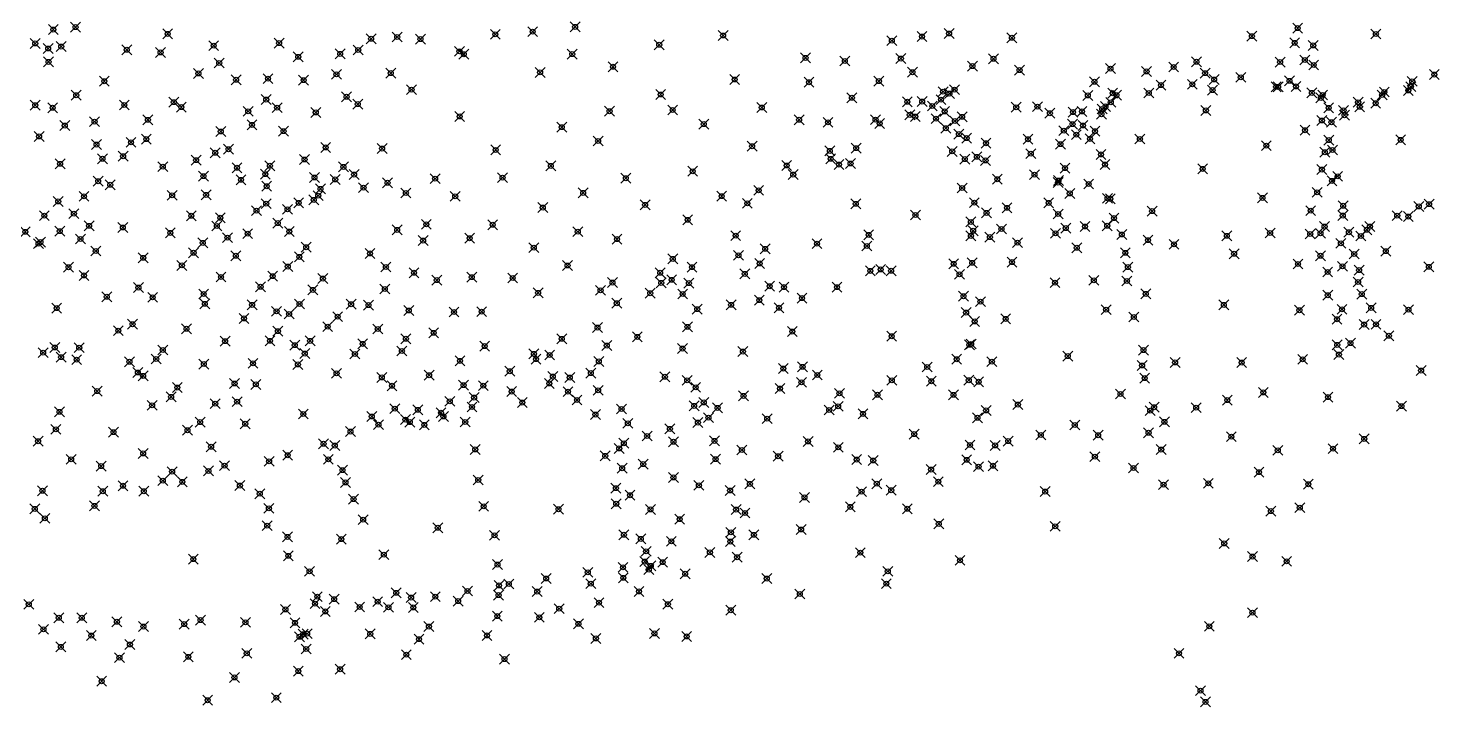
# Model space of a CAD drawing. Header units: millimetres. Extents: x 476859 to 479474, y 2367368 to 2370543.
# Drawn here: x 477952 to 478521, y 2367443 to 2367718 of the extents above; entities that cross this region are included whole.
import ezdxf

# ---------------------------------------------------------------- set-up
doc = ezdxf.new("R2010")
doc.units = ezdxf.units.MM
doc.header["$PDMODE"] = 35
doc.header["$PDSIZE"] = 2

msp = doc.modelspace()

# ---------------------------------------------------------------- linework, layer by layer
for p in [(477962.602, 2367717.059, 10.449), (477971.58, 2367718.052, 10.068), (478008.81, 2367715.303, 9.612), (478091.056, 2367713.341, 6.046), (478101.619, 2367714.053, 6.183), (478111.007, 2367713.224, 6.314), (478141.259, 2367715.14, 5.449), (478156.367, 2367716.214, 5.52), (478173.52, 2367718.136, 5.59), (478233.355, 2367714.678, 9.798), (478313.775, 2367714.228, 7.901), (478324.697, 2367715.473, 7.895), (478350.106, 2367713.743, 7.445), (478447.106, 2367714.405, 6.597), (478465.601, 2367717.663, 7.02), (478497.25, 2367715.279, 4.9), (477955.273, 2367711.462, 10.49), (477960.525, 2367709.426, 10.473), (477965.79, 2367710.205, 10.656), (477992.279, 2367708.91, 9.627), (478005.965, 2367707.823, 8.865), (478027.433, 2367710.559, 7.552), (478053.875, 2367711.612, 6.352), (478078.552, 2367707.25, 6.507), (478085.866, 2367708.822, 6.31), (478126.771, 2367708.292, 6.1), (478172.357, 2367707.154, 7.42), (478207.52, 2367710.934, 8.006), (478301.57, 2367712.587, 8.217), (478464.408, 2367711.677, 6.489), (478471.927, 2367710.642, 6.917), (477960.683, 2367703.999, 10.68), (478029.663, 2367703.569, 7.992), (478061.621, 2367706.056, 6.596), (478128.537, 2367707.102, 6.159), (478188.843, 2367702.038, 8.299), (478266.676, 2367705.608, 9.84), (478282.566, 2367704.359, 8.946), (478305.216, 2367705.343, 8.124), (478334.132, 2367702.323, 7.716), (478342.654, 2367705.277, 7.298), (478415.484, 2367701.937, 5.849), (478424.715, 2367704.05, 6.449), (478458.531, 2367703.941, 6.655), (478468.512, 2367704.787, 7.06), (478472.096, 2367702.769, 7.03), (477983.206, 2367696.191, 10.518), (478021.249, 2367699.329, 8.852), (478036.486, 2367696.772, 7.902), (478049.367, 2367697.242, 7.679), (478063.778, 2367696.618, 6.81), (478077.035, 2367698.966, 6.484), (478098.998, 2367699.468, 6.775), (478159.382, 2367699.766, 8.777), (478238.035, 2367696.899, 10.241), (478268.064, 2367695.774, 9.325), (478296.35, 2367696.258, 7.91), (478309.888, 2367699.83, 7.88), (478353.214, 2367700.679, 7.036), (478383.461, 2367695.968, 6.248), (478389.953, 2367701.289, 6.078), (478404.526, 2367700.154, 5.614), (478428.208, 2367699.453, 5.847), (478431.874, 2367696.888, 6.102), (478442.624, 2367697.752, 6.513), (478462.326, 2367696.347, 6.47), (478511.944, 2367696.141, 6.917), (478520.87, 2367698.876, 7.287), (477971.846, 2367690.517, 11.55), (478107.409, 2367692.796, 7.843), (478208.128, 2367690.824, 10.958), (478322.27, 2367691.959, 7.975), (478324.87, 2367691.215, 8.079), (478326.942, 2367692.774, 7.794), (478380.794, 2367690.464, 6.3), (478390.843, 2367691.347, 6.44), (478392.356, 2367690.547, 5.619), (478405.442, 2367691.433, 5.66), (478410.354, 2367694.618, 6.096), (478423.054, 2367694.953, 5.71), (478431.209, 2367692.616, 6.019), (478456.902, 2367693.958, 7.24), (478457.719, 2367693.908, 7.039), (478464.952, 2367694.075, 6.045), (478471.38, 2367691.486, 7.11), (478475.707, 2367690.634, 6.917), (478499.745, 2367690.637, 7.245), (478500.651, 2367691.825, 6.917), (478510.365, 2367692.488, 6.556), (478511.398, 2367693.986, 7.327), (477955.299, 2367686.498, 11.424), (477962.313, 2367685.454, 11.865), (477991.284, 2367686.597, 9.79), (478011.287, 2367687.73, 8.766), (478014.362, 2367685.746, 8.692), (478048.685, 2367688.774, 7.858), (478053.076, 2367685.528, 8.652), (478081.158, 2367689.916, 7.651), (478085.682, 2367686.957, 7.645), (478212.95, 2367684.573, 10.43), (478248.992, 2367685.58, 9.476), (478285.412, 2367689.517, 8.25), (478307.834, 2367687.884, 7.683), (478313.833, 2367687.959, 7.748), (478317.915, 2367686.164, 7.235), (478321.431, 2367688.752, 6.599), (478351.863, 2367685.666, 7.389), (478360.42, 2367685.934, 7.054), (478386.604, 2367684.954, 6.52), (478387.947, 2367686, 6.527), (478390.074, 2367687.669, 6.333), (478428.526, 2367684.409, 4.88), (478475.018, 2367689.448, 7.08), (478478.154, 2367685.439, 7.184), (478484.167, 2367684.434, 7.245), (478490.112, 2367687.686, 6.917), (478490.7, 2367685.852, 7.189), (478497.153, 2367687.299, 6.556), (477979.287, 2367679.853, 10.954), (478000.817, 2367680.584, 9.746), (478041.403, 2367684.042, 8.445), (478068.68, 2367683.603, 7.404), (478126.877, 2367681.963, 9.86), (478187.468, 2367684.074, 10.462), (478225.551, 2367678.854, 9.754), (478264.087, 2367680.619, 8.36), (478275.749, 2367679.584, 7.943), (478294.982, 2367680.645, 7.792), (478296.649, 2367679.157, 7.715), (478308.824, 2367682.584, 7.302), (478311.068, 2367681.905, 7.742), (478319.409, 2367681.071, 6.987), (478322.906, 2367683.998, 8.27), (478327.042, 2367680.103, 8.073), (478329.999, 2367681.805, 7.868), (478365.463, 2367683.259, 6.351), (478374.617, 2367678.841, 6.509), (478374.799, 2367683.727, 6.558), (478378.459, 2367683.994, 6.595), (478386.313, 2367682.857, 7.339), (478475.432, 2367680.332, 7.28), (478479.278, 2367679.619, 7.276), (478484.571, 2367682.449, 6.556), (477956.832, 2367673.877, 12.437), (477967.207, 2367678.262, 11.841), (478030.293, 2367675.89, 8.648), (478042.932, 2367678.563, 9.053), (478055.672, 2367676.013, 8.741), (478168.122, 2367677.634, 10.823), (478323.385, 2367677.207, 7.037), (478328.672, 2367674.817, 7.571), (478331.796, 2367673.2, 7.369), (478371.092, 2367676.221, 7.548), (478376.153, 2367674.619, 6.554), (478378.854, 2367678.303, 5.847), (478383.685, 2367675.98, 6.328), (478468.597, 2367676.375, 5.88), (477980.05, 2367670.608, 11.2), (477994.019, 2367671.5, 10.55), (478000.179, 2367672.814, 10.179), (478033.406, 2367668.71, 9.243), (478072.685, 2367669.439, 9.244), (478095.519, 2367668.984, 10.78), (478141.394, 2367668.426, 12.172), (478182.818, 2367672.051, 10.21), (478245.086, 2367669.923, 8.46), (478276.494, 2367668.026, 7.689), (478287.147, 2367669.148, 7.182), (478325.97, 2367667.845, 7.38), (478339.63, 2367671.14, 6.781), (478356.603, 2367672.749, 6.232), (478369.729, 2367670.768, 6.68), (478381.678, 2367672.9, 6.651), (478401.858, 2367672.842, 4.86), (478452.964, 2367670.16, 4.78), (478476.602, 2367667.493, 7.378), (478478.199, 2367672.414, 7.265), (478479.704, 2367668.415, 6.556), (478507.241, 2367672.491, 4.88), (477965.329, 2367662.818, 12.731), (477982.452, 2367664.872, 11.303), (477990.813, 2367665.877, 10.78), (478006.837, 2367661.653, 10.426), (478020.325, 2367664.305, 10.441), (478028.063, 2367667.284, 9.281), (478050.152, 2367662.019, 9.582), (478064.158, 2367664.571, 9.773), (478163.717, 2367661.993, 10.48), (478259.066, 2367662.138, 7.601), (478276.839, 2367664.827, 7.247), (478280.21, 2367662.516, 6.369), (478284.873, 2367662.948, 7.169), (478331.078, 2367664.727, 7.35), (478335.926, 2367665.65, 6.607), (478339.457, 2367664.192, 6.352), (478357.728, 2367666.923, 6.49), (478386.129, 2367666.611, 6.241), (478387.72, 2367662.504, 6.24), (478023.276, 2367657.823, 10.57), (478036.839, 2367661.242, 9.489), (478038.467, 2367656.353, 9.846), (478048.303, 2367658.643, 9.692), (478068.172, 2367657.285, 11.488), (478076.554, 2367656.515, 12.067), (478079.857, 2367661.559, 12.193), (478084.19, 2367658.493, 11.859), (478116.93, 2367656.814, 12.599), (478144.203, 2367657.22, 10.52), (478194.036, 2367657.013, 9.47), (478221.055, 2367659.806, 8.67), (478261.72, 2367658.464, 7.19), (478344.202, 2367656.605, 5.801), (478359.238, 2367658.42, 5.75), (478368.938, 2367656.074, 5.724), (478371.568, 2367661.096, 5.722), (478427.205, 2367660.781, 4.88), (478475.427, 2367660.514, 5.84), (478481.795, 2367657.746, 6.556), (477980.729, 2367655.782, 11.897), (477985.595, 2367654.357, 11.815), (478024.355, 2367650.276, 10.79), (478048.852, 2367653.748, 10.736), (478070.612, 2367652.691, 12.307), (478088, 2367653.196, 11.77), (478097.701, 2367655.17, 12.926), (478105.113, 2367651.039, 12.728), (478176.792, 2367651.055, 9.14), (478247.718, 2367652.093, 7.182), (478330.003, 2367653.058, 7.48), (478368.786, 2367655.257, 5.417), (478373.5, 2367650.869, 5.671), (478381.121, 2367654.654, 5.58), (478473.505, 2367651.281, 5.79), (478479.479, 2367655.917, 7.13), (477964.581, 2367647.607, 13.57), (477975.004, 2367649.689, 13.04), (478010.648, 2367650.084, 12.027), (478048.671, 2367646.733, 11.349), (478061.768, 2367647.028, 12.034), (478067.868, 2367648.236, 12.413), (478069.698, 2367649.964, 12.418), (478125.058, 2367649.681, 10.76), (478160.447, 2367645.128, 9.497), (478201.817, 2367646.229, 7.98), (478232.785, 2367649.749, 7.157), (478243.17, 2367646.838, 7.174), (478286.984, 2367646.662, 6.702), (478334.928, 2367647.107, 7.25), (478348.108, 2367645.041, 4.235), (478364.956, 2367647.022, 4.24), (478388.767, 2367648.865, 5.399), (478389.886, 2367648.688, 6.216), (478451.402, 2367649.049, 4.83), (478484.007, 2367645.875, 6.556), (478514.565, 2367645.618, 6.556), (478518.75, 2367646.518, 7.198), (477958.965, 2367641.859, 13.657), (477970.917, 2367642.695, 13.076), (478018.37, 2367641.835, 11.089), (478030.103, 2367641.022, 11.995), (478044.738, 2367643.907, 12.067), (478057.257, 2367644.445, 12.034), (478219.04, 2367640.189, 7.23), (478311.094, 2367642.141, 4.38), (478333.49, 2367639.334, 6.98), (478339.85, 2367642.98, 7.127), (478368.803, 2367642.542, 6.004), (478391.383, 2367640.9, 6.303), (478406.774, 2367643.708, 4.83), (478470.879, 2367643.888, 7.276), (478483.847, 2367641.902, 7.158), (478505.871, 2367641.89, 6.556), (478510.37, 2367641.507, 7.22), (477951.29, 2367635.33, 14.429), (477965.201, 2367635.619, 13.755), (477977.048, 2367637.771, 13.517), (477990.697, 2367637.099, 13.27), (478009.91, 2367634.897, 12.417), (478028.693, 2367637.68, 11.916), (478041.166, 2367634.596, 11.555), (478053.34, 2367638.854, 12.016), (478058.017, 2367635.464, 11.875), (478101.595, 2367636.103, 11.33), (478113.396, 2367638.352, 12.061), (478140.214, 2367638.206, 10.202), (478174.603, 2367635.389, 7.34), (478238.437, 2367633.806, 6.665), (478292.208, 2367634.112, 6.861), (478333.541, 2367633.682, 6.18), (478334.438, 2367635.782, 6.737), (478345.859, 2367636.472, 6.062), (478367.73, 2367634.726, 6.41), (478371.86, 2367636.857, 7.314), (478379.644, 2367637.491, 6.37), (478388.651, 2367637.807, 4.93), (478394.55, 2367634.264, 6.377), (478436.987, 2367633.727, 7.249), (478454.468, 2367634.887, 5.55), (478470.71, 2367634.471, 6.454), (478474.848, 2367634.731, 5.89), (478476.513, 2367637.459, 5.705), (478486.336, 2367635.168, 7.189), (478491.198, 2367633.641, 7.296), (478493.606, 2367636.158, 7.155), (478494.832, 2367637.458, 6.556), (477956.648, 2367630.578, 13.991), (477957.403, 2367631.198, 14.138), (477973.571, 2367632.455, 13.724), (477979.757, 2367627.575, 12.254), (478023.012, 2367630.876, 11.74), (478032.995, 2367632.979, 10.88), (478064.816, 2367629.106, 11.666), (478112.092, 2367631.795, 11.19), (478130.903, 2367632.77, 10.51), (478156.829, 2367628.929, 8.41), (478190.449, 2367632.411, 7.3), (478250.366, 2367628.461, 6.862), (478271.321, 2367630.543, 4.34), (478291.448, 2367629.634, 6.511), (478341.195, 2367633.199, 7.353), (478352.381, 2367630.96, 6.47), (478376.321, 2367628.906, 4.98), (478405.12, 2367631.977, 7.224), (478415.645, 2367630.303, 5.57), (478483.106, 2367630.696, 6.18), (478501.263, 2367627.521, 5.19), (477998.956, 2367624.842, 11.44), (478019.302, 2367626.891, 11.66), (478036.371, 2367625.661, 10.919), (478062.067, 2367625.206, 11.675), (478090.606, 2367626.616, 11.206), (478213.01, 2367624.393, 7.142), (478239.55, 2367625.845, 6.57), (478248.145, 2367622.569, 6.543), (478326.548, 2367622.403, 6.511), (478334.047, 2367622.821, 6.379), (478350.156, 2367623.11, 4.92), (478395.972, 2367626.855, 6.454), (478439.926, 2367626.493, 3.74), (478465.768, 2367622.355, 3.75), (478474.823, 2367625.688, 5.49), (478488.483, 2367626.388, 7.051), (477968.729, 2367621.051, 13.344), (477975.012, 2367617.72, 12.747), (478014.561, 2367621.783, 11.55), (478030.39, 2367617.075, 10.87), (478051.258, 2367617.429, 11.22), (478057.373, 2367621.319, 11.332), (478071.566, 2367616.463, 11.449), (478097.046, 2367621.12, 10.68), (478108.399, 2367618.796, 10.15), (478131.747, 2367617.017, 9.649), (478148.303, 2367616.692, 6.592), (478170.483, 2367621.732, 6.98), (478207.917, 2367618.795, 6.89), (478220.767, 2367621.06, 6.782), (478242.126, 2367618.337, 4.64), (478292.878, 2367619.552, 6.745), (478297.029, 2367620.134, 6.713), (478301.274, 2367619.593, 6.572), (478328.927, 2367618.184, 6.456), (478396.978, 2367621.108, 6.486), (478477.739, 2367619.099, 5.78), (478483.739, 2367621.393, 5.28), (478490.455, 2367619.882, 7.17), (478518.639, 2367621.199, 4.88), (477996.989, 2367612.805, 11.4), (478046.388, 2367613.131, 11.01), (478067.531, 2367611.875, 11.29), (478096.605, 2367612.235, 10.389), (478117.599, 2367615.821, 10.04), (478158.581, 2367610.679, 6.811), (478183.829, 2367611.699, 7.054), (478188.653, 2367614.833, 6.881), (478203.894, 2367610.529, 5.27), (478208.347, 2367614.718, 5.203), (478212.575, 2367615.95, 6.775), (478219.517, 2367614.609, 4.872), (478252.19, 2367613.375, 6.63), (478257.981, 2367612.996, 6.761), (478279.406, 2367612.974, 6.731), (478367.507, 2367614.783, 4.8), (478383.219, 2367615.748, 4.833), (478396.6, 2367615.481, 6.48), (478490.041, 2367615.051, 6.898), (477984.21, 2367609.1, 11.889), (478002.74, 2367608.886, 11.35), (478023.361, 2367610.215, 10.593), (478023.837, 2367606.253, 10.771), (478042.937, 2367605.81, 10.82), (478062.126, 2367606.176, 11.11), (478082.964, 2367606.069, 11.126), (478090.003, 2367605.734, 11.015), (478190.361, 2367606.476, 5.25), (478217.024, 2367610.225, 6.889), (478236.603, 2367605.85, 4.61), (478247.984, 2367607.727, 4.68), (478265.229, 2367608.58, 6.7), (478330.542, 2367609.325, 6.456), (478337.375, 2367607.122, 6.494), (478404.201, 2367610.263, 3.76), (478435.766, 2367605.798, 3.6), (478477.799, 2367609.717, 5.66), (478491.533, 2367610.185, 7.326), (477963.951, 2367604.509, 12.965), (478039.7, 2367600.357, 10.77), (478052.841, 2367603.237, 13.952), (478057.9, 2367602.137, 11.08), (478077.538, 2367601.071, 10.79), (478106.276, 2367603.554, 10.419), (478124.57, 2367602.932, 9.74), (478135.755, 2367603.088, 9.61), (478222.903, 2367604.083, 4.67), (478255.959, 2367604.662, 6.67), (478331.585, 2367602.703, 6.33), (478335.054, 2367599.146, 6.24), (478347.571, 2367600.144, 4.77), (478388.168, 2367603.878, 4.76), (478399.383, 2367600.946, 6.57), (478466.316, 2367603.672, 3.76), (478481.525, 2367600.031, 5.818), (478483.541, 2367604.014, 4.87), (478495.333, 2367604.591, 7.24), (478510.43, 2367603.901, 4.77), (477988.862, 2367595.411, 11.432), (477994.635, 2367598.017, 11.177), (478016.442, 2367596.17, 10.81), (478053.4, 2367595.202, 10.418), (478073.513, 2367597.009, 10.68), (478093.742, 2367596.087, 10.707), (478116.335, 2367594.523, 9.933), (478182.572, 2367596.643, 7.029), (478218.937, 2367596.944, 6.925), (478261.323, 2367595.052, 6.538), (478492.466, 2367597.88, 6.919), (478497.285, 2367597.944, 7.174), (477963.176, 2367588.596, 12.459), (477973.089, 2367588.518, 12.096), (478032.029, 2367591.16, 10.45), (478050.183, 2367591.303, 10.81), (478060.196, 2367589.541, 10.162), (478066.398, 2367591.283, 10.373), (478087.644, 2367590.065, 10.55), (478105.114, 2367592.128, 10.193), (478136.947, 2367589.185, 9.239), (478168.127, 2367592.1, 7.08), (478186.322, 2367589.395, 5.232), (478198.698, 2367592.885, 5.23), (478216.971, 2367588.177, 6.715), (478301.498, 2367593.147, 4.24), (478332.922, 2367589.674, 5.751), (478333.637, 2367590.003, 6.118), (478481.606, 2367589.653, 5.693), (478486.987, 2367590.364, 4.451), (478502.499, 2367593.333, 7.299), (477958.485, 2367586.53, 12.611), (477965.756, 2367584.706, 11.688), (477972.026, 2367583.686, 12.291), (477993.368, 2367582.855, 11.181), (478004.197, 2367583.952, 10.982), (478006.823, 2367587.588, 10.871), (478043.338, 2367582.192, 10.68), (478064.244, 2367586.168, 10.13), (478084.519, 2367585.996, 10.34), (478103.497, 2367587.183, 10.041), (478126.997, 2367583.183, 9.67), (478156.887, 2367586.003, 9.036), (478157.722, 2367583.883, 8.769), (478163.233, 2367585.553, 7.931), (478183.129, 2367582.992, 6.972), (478241.354, 2367586.97, 4.6), (478327.774, 2367583.87, 6.232), (478342.004, 2367582.87, 6.24), (478372.692, 2367585.142, 4.5), (478403.308, 2367587.571, 6.66), (478416.084, 2367582.558, 3.75), (478442.983, 2367582.504, 3.64), (478467.639, 2367583.832, 3.75), (478482.275, 2367585.761, 4.599), (477996.752, 2367578.503, 10.896), (477998.886, 2367577.114, 11.118), (478023.452, 2367581.916, 10.33), (478061.471, 2367581.766, 10.212), (478077.102, 2367578.148, 10.181), (478095.407, 2367576.519, 9.941), (478114.499, 2367577.384, 9.001), (478147.125, 2367579.004, 9.03), (478164.531, 2367576.871, 8.713), (478171.358, 2367576.45, 6.78), (478179.893, 2367578.269, 7.126), (478209.832, 2367576.78, 5.26), (478257.707, 2367580.088, 4.67), (478265.495, 2367580.788, 6.224), (478271.464, 2367577.504, 6.374), (478315.863, 2367580.718, 6.232), (478402.719, 2367581.338, 6.827), (478515.529, 2367579.293, 3.33), (477980.337, 2367570.972, 12.266), (478012.724, 2367572.416, 10.661), (478035.884, 2367574.05, 10.51), (478044.471, 2367573.7, 10.57), (478099.517, 2367573.157, 9.327), (478128.455, 2367573.39, 8.79), (478136.419, 2367573.199, 8.98), (478147.872, 2367570.785, 8.89), (478163.097, 2367574.087, 8.619), (478170.659, 2367570.745, 6.254), (478182.859, 2367571.312, 6.222), (478218.855, 2367575.325, 6.663), (478222.282, 2367572.501, 6.499), (478256.368, 2367572.001, 6.35), (478265.025, 2367574.514, 6.275), (478301.568, 2367575.343, 6.232), (478317.538, 2367574.978, 3.865), (478332.673, 2367575.364, 3.865), (478336.664, 2367574.745, 5.971), (478403.773, 2367576.232, 6.87), (478002.525, 2367565.243, 11.33), (478010.222, 2367568.627, 10.628), (478028.049, 2367565.909, 10.366), (478036.887, 2367566.713, 10.44), (478122.87, 2367566.849, 8.755), (478132.68, 2367568.359, 8.93), (478152.174, 2367566.348, 6.222), (478174.277, 2367567.377, 6.922), (478221.662, 2367565.002, 6.64), (478225.553, 2367566.399, 6.398), (478241.617, 2367569.054, 6.321), (478280.375, 2367570.092, 6.32), (478295.779, 2367569.495, 3.865), (478326.482, 2367569.476, 3.79), (478352.519, 2367565.53, 4.5), (478393.969, 2367569.817, 4.47), (478437.175, 2367567.361, 3.767), (478451.746, 2367570.461, 3.175), (478477.891, 2367568.56, 3.1), (477965.104, 2367562.61, 12.18), (478063.646, 2367561.717, 9.298), (478091.324, 2367560.716, 8.593), (478100.633, 2367563.898, 8.77), (478104.933, 2367559.465, 6.91), (478109.957, 2367563.409, 8.132), (478119.306, 2367562.226, 6.952), (478120.304, 2367560.73, 6.716), (478131.827, 2367564.581, 6.708), (478181.732, 2367561.505, 6.911), (478192.324, 2367563.766, 7.078), (478227.428, 2367560.239, 6.154), (478231.126, 2367564.204, 6.256), (478251.162, 2367559.845, 4.74), (478276.274, 2367563.365, 6.253), (478279.859, 2367564.817, 3.865), (478289.888, 2367561.757, 3.77), (478336.185, 2367560.222, 3.865), (478339.669, 2367563.159, 5.93), (478406.006, 2367563.076, 7.149), (478407.597, 2367564.473, 6.438), (478424.583, 2367564.285, 6.354), (478507.58, 2367564.89, 2.447), (477963.658, 2367555.539, 12.622), (477986.934, 2367554.399, 11.48), (478016.841, 2367555.167, 10.397), (478021.963, 2367558.463, 10.135), (478040.169, 2367557.806, 9.796), (478082.734, 2367554.621, 7.366), (478094.031, 2367557.412, 7.541), (478106.681, 2367558.474, 6.922), (478112.578, 2367557.321, 6.705), (478129.101, 2367558.521, 6.951), (478194.85, 2367557.977, 6.66), (478211.835, 2367555.707, 6.432), (478223.168, 2367558.288, 6.712), (478310.633, 2367553.616, 3.7), (478375.515, 2367557.297, 4.31), (478405.355, 2367554.166, 3.783), (478411.746, 2367558.575, 4.458), (477956.427, 2367550.736, 12.753), (478026.388, 2367548.505, 9.707), (478071.843, 2367549.71, 7.58), (478076.374, 2367548.981, 7.167), (478193.221, 2367549.902, 6.418), (478202.64, 2367552.842, 6.418), (478213.307, 2367550.524, 5.15), (478229.883, 2367550.874, 6.208), (478267.696, 2367550.648, 4.75), (478279.92, 2367548.252, 5.146), (478333.145, 2367549.19, 3.79), (478343.3, 2367549.039, 5.876), (478348.582, 2367550.768, 7.089), (478361.803, 2367553.229, 4.311), (478384.964, 2367553.136, 4.261), (478438.826, 2367552.558, 2.16), (478492.546, 2367551.689, 1.558), (477969.814, 2367543.423, 11.66), (477998.908, 2367545.799, 10.55), (478049.815, 2367542.597, 8.309), (478057.34, 2367545.07, 8.121), (478073.777, 2367543.4, 7.245), (478133.171, 2367547.406, 7.03), (478185.696, 2367544.812, 6.911), (478191.376, 2367547.818, 6.321), (478230.317, 2367543.479, 6.217), (478240.949, 2367547.195, 4.77), (478255.577, 2367544.658, 4.68), (478287.344, 2367543.312, 3.865), (478294.04, 2367542.943, 3.75), (478331.835, 2367543.22, 3.865), (478383.668, 2367544.506, 3.688), (478410.486, 2367547.372, 3.301), (478457.585, 2367547.04, 1.97), (478479.895, 2367547.74, 1.44), (477981.945, 2367540.689, 10.79), (478010.622, 2367538.453, 9.204), (478025.297, 2367538.723, 7.12), (478031.835, 2367540.865, 7.581), (478079.492, 2367539.043, 6.833), (478192.548, 2367539.808, 6.321), (478201.066, 2367541.495, 5.17), (478317.419, 2367539.28, 3.865), (478336.619, 2367540.442, 5.887), (478342.448, 2367540.806, 6.259), (478399.279, 2367539.914, 1.43), (478449.977, 2367538.239, 1.05), (477990.753, 2367532.72, 10.231), (478006.833, 2367534.798, 8.14), (478014.74, 2367534.308, 6.964), (478038.01, 2367532.802, 7.591), (478080.7, 2367534.098, 7.187), (478134.367, 2367535.084, 7.05), (478190.003, 2367531.757, 6.47), (478213.287, 2367536.09, 5.1), (478223.587, 2367532.92, 5.16), (478244.179, 2367533.473, 4.71), (478295.476, 2367533.563, 3.865), (478301.327, 2367530.923, 6.055), (478320.374, 2367534.4, 6.268), (478411.425, 2367533.189, 0.793), (478429.51, 2367533.716, 1.021), (478469.938, 2367533.362, 1.269), (477958.209, 2367530.726, 9.767), (477982.594, 2367530.515, 10.094), (477999.185, 2367530.526, 8.094), (478046.058, 2367529.523, 7.356), (478083.961, 2367527.348, 7.11), (478190.17, 2367525.477, 6.499), (478195.738, 2367528.922, 6.47), (478236.187, 2367530.818, 6.208), (478266.257, 2367528.034, 4.76), (478289.338, 2367530.337, 6.15), (478363.558, 2367530.384, 2.34), (477955.101, 2367523.37, 8.613), (477959.177, 2367519.562, 7.3), (477979.23, 2367524.61, 7.08), (478049.756, 2367523.623, 7.287), (478136.57, 2367524.414, 7.09), (478166.814, 2367523.248, 5.1), (478204.014, 2367523.189, 5.16), (478238.61, 2367523.103, 5.881), (478242.228, 2367521.714, 4.761), (478284.791, 2367524.189, 5.99), (478307.828, 2367523.43, 3.49), (478454.786, 2367522.49, 1.23), (478466.466, 2367523.882, 1.3), (478049.077, 2367516.608, 7.411), (478087.85, 2367519.042, 7.187), (478118.006, 2367515.75, 5.12), (478215.797, 2367519.235, 5.15), (478236.515, 2367513.903, 5.17), (478264.871, 2367515.062, 6.075), (478320.542, 2367517.329, 2.49), (478367.605, 2367516.363, 1.025), (478057.259, 2367512.069, 7.036), (478079.028, 2367511.181, 5.14), (478140.96, 2367512.693, 7.1), (478193.253, 2367512.929, 6.552), (478200.089, 2367511.259, 6.283), (478212.444, 2367510.271, 5.18), (478236.297, 2367510.202, 6.422), (478245.796, 2367512.916, 6.043), (478435.938, 2367509.443, 0.889), (478019.2, 2367503.101, 5.11), (478057.609, 2367504.419, 7.113), (478096.208, 2367504.876, 6.866), (478202.233, 2367506.227, 6.329), (478228.029, 2367505.818, 6.567), (478239.003, 2367503.862, 3.48), (478288.833, 2367505.719, 2.54), (478329.113, 2367502.619, 1.102), (478447.391, 2367504.114, 1.09), (478066.192, 2367498.145, 7.067), (478142.147, 2367500.888, 7.11), (478178.654, 2367497.749, 6.39), (478192.885, 2367499.783, 6.59), (478201.663, 2367502.094, 6.251), (478203.303, 2367498.863, 6.273), (478204.109, 2367500.347, 5.367), (478208.932, 2367501.859, 6.34), (478218.012, 2367497.175, 3.64), (478299.935, 2367498.155, 1.24), (478461.159, 2367502.212, 1.253), (478142.781, 2367492.45, 7.134), (478146.731, 2367493.026, 7.133), (478161.835, 2367495.258, 6.36), (478179.844, 2367493.16, 6.231), (478193.012, 2367495.531, 6.077), (478250.994, 2367495.243, 2.64), (478299.356, 2367493.182, 1.098), (478069.33, 2367487.939, 7.119), (478076.121, 2367486.919, 7.223), (478093.721, 2367485.885, 6.36), (478101.222, 2367489.482, 6.838), (478107.24, 2367487.576, 7.097), (478117.01, 2367487.928, 6.636), (478126.256, 2367486.153, 6.11), (478130.048, 2367490.231, 6.321), (478142.597, 2367488.55, 6.48), (478158.204, 2367489.972, 6.31), (478183.176, 2367485.508, 3.37), (478199.354, 2367490.048, 3.35), (478264.381, 2367488.999, 1.45), (477952.658, 2367484.845, 6.698), (478056.416, 2367482.766, 6.76), (478068.402, 2367485.083, 6.971), (478072.565, 2367481.945, 6.468), (478086.425, 2367483.746, 6.496), (478098.051, 2367483.624, 6.37), (478108.125, 2367483.57, 6.166), (478142.089, 2367480.073, 3.29), (478167.096, 2367483.076, 3.28), (478211.025, 2367484.884, 2.39), (478236.456, 2367482.453, 1.599), (478447.318, 2367481.446, 1.065), (477958.594, 2367474.733, 3.91), (477964.805, 2367479.408, 6.151), (477974.11, 2367479.397, 6.861), (477988.307, 2367477.78, 6.882), (477999.035, 2367475.839, 5.887), (478015.529, 2367476.834, 6.819), (478022.115, 2367478.471, 6.813), (478040.254, 2367477.57, 6.133), (478060.279, 2367477.36, 6.586), (478114.433, 2367475.845, 3.21), (478159.088, 2367479.556, 3.14), (478174.864, 2367476.954, 2.52), (478429.899, 2367475.929, 1.28), (477977.95, 2367472.196, 3.792), (477993.568, 2367468.606, 3.28), (478062.155, 2367471.74, 4.645), (478063.631, 2367472.775, 4.873), (478065.205, 2367472.99, 6.418), (478090.7, 2367472.862, 3.09), (478110.42, 2367470.756, 3.14), (478137.92, 2367472.264, 3.25), (478181.922, 2367471.059, 1.373), (478205.604, 2367473.062, 1.42), (478218.612, 2367471.842, 1.203), (477965.633, 2367467.625, 3.34), (477989.313, 2367463.271, 3.27), (478017.164, 2367463.617, 3.17), (478040.797, 2367465.01, 3.19), (478064.824, 2367466.791, 3.03), (478105.308, 2367464.487, 0.865), (478144.981, 2367462.711, 1.005), (478417.649, 2367465.045, 1.093), (478061.66, 2367457.838, 1.14), (478078.511, 2367458.606, 0.971), (477982.129, 2367453.738, 1.12), (478035.828, 2367455.281, 1.74), (478024.973, 2367446.081, 0.82), (478052.735, 2367447.118, 0.766), (478426.339, 2367449.964, 1.02), (478428.367, 2367445.404, 0.882)]:
    msp.add_point(p)

doc.saveas('drawing.dxf')
